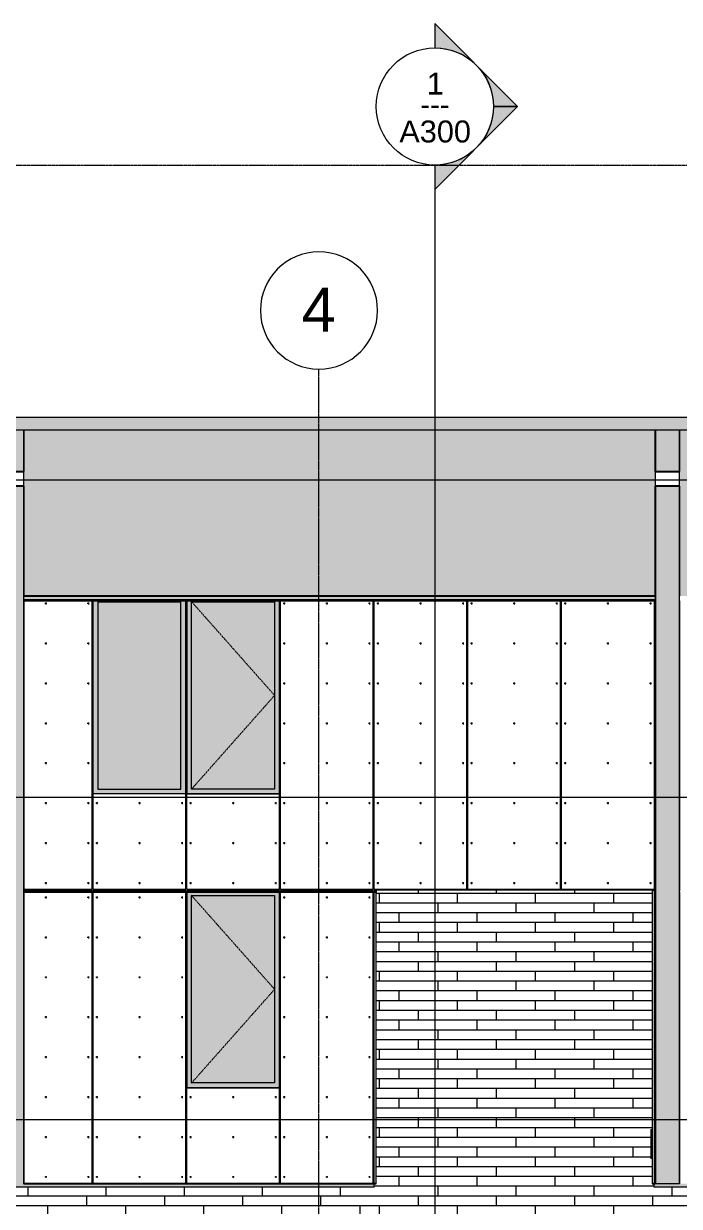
# Model space of a CAD drawing. Header units: inches. Extents: x 1750 to 8392, y -264 to 660.
# Drawn here: x 2379.2 to 2648, y 100.5 to 584.9 of the extents above; entities that cross this region are included whole.
import ezdxf

# ---------------------------------------------------------------- set-up
doc = ezdxf.new("R2010")
doc.units = ezdxf.units.IN
doc.header["$MEASUREMENT"] = 0
for name, pattern in [('Aligning Line 1_8_', [0.25, 0.125, -0.125]), ('Dash', [0.25, 0.125, -0.125]), ('Grid Line 1_2_', [0.875, 0.5, -0.125, 0.125, -0.125])]:
    doc.linetypes.add(name, pattern=pattern)
for name, color, linetype, lineweight in [('0-1', 7, 'Continuous', 5), ('A-CLNG-1', 13, 'Continuous', 5), ('A-CLNG-2', 13, 'Continuous', 9), ('A-FLOR-1', 9, 'Continuous', 5), ('A-FLOR-2', 7, 'Continuous', 9), ('A-FLOR-LEVL-1', 51, 'Grid Line 1_2_', 9), ('A-GENM', 5, 'Continuous', 9), ('A-GLAZ-1', 151, 'Continuous', 9), ('A-GLAZ-HDLN', 1, 'Dash', 13), ('A-WALL-1', 113, 'Continuous', 5), ('A-WALL-2', 113, 'Continuous', 9), ('A-WALL-PATT-1', 111, 'Continuous', 9), ('G-ANNO-SYMB', 111, 'Aligning Line 1_8_', 9), ('G-ANNO-SYMB-1', 147, 'Aligning Line 1_8_', 9), ('G-ANNO-SYMB-2', 111, 'Continuous', 9), ('S-GRID-1', 1, 'Grid Line 1_2_', 9), ('S-GRID-IDEN', 1, 'Continuous', 9)]:
    doc.layers.add(name, color=color, linetype=linetype, lineweight=lineweight)
doc.styles.add('Arial', font='arial.ttf', dxfattribs={"height": 9})
doc.styles.add('Arial_1', font='arial.ttf', dxfattribs={"height": 18})
doc.styles.add('Century Gothic', font='ufonts.com_century-gothic.ttf', dxfattribs={"height": 9})

# ---------------------------------------------------------------- blocks, each defined once
blk = doc.blocks.new('CTR - 1st Phase - Common Walls_rvt-1-BUILDING ELEVATION - EAST')
at = {"layer": 'A-FLOR-LEVL-1'}
for p, q in [((1830.2, 398), (4168.71, 398)), ((1830.2, 268), (4168.71, 268)), ((1830.2, 136), (4168.71, 136))]:
    blk.add_line(p, q, dxfattribs=at)
at = {"layer": 'G-ANNO-SYMB-1'}
for q in [(4072.04, 526.95), (4071.96, 526.95)]:
    blk.add_line((1926.86, 526.95), q, dxfattribs=at)
blk = doc.blocks.new('CTR - 1st Phase -Stairs _ Elevators_rvt-1-BUILDING ELEVATION - EAST')
at = {"layer": 'A-FLOR-1'}
blk.add_hatch(color=256, dxfattribs=at).paths.add_polyline_path([(2636.92, 120), (2636.92, 132), (2636.32, 132), (2636.32, 120)], flags=0)
at = {"layer": 'A-FLOR-2'}
for p, q in [((2636.32, 132), (2636.92, 132)), ((2636.32, 132), (2636.32, 120)), ((2636.92, 120), (2636.32, 120))]:
    blk.add_line(p, q, dxfattribs=at)
at = {"layer": 'A-FLOR-LEVL-1'}
for p, q in [((1830.2, 398), (4168.71, 398)), ((1830.2, 268), (4168.71, 268)), ((1830.2, 136), (4168.71, 136))]:
    blk.add_line(p, q, dxfattribs=at)
at = {"layer": 'G-ANNO-SYMB-1'}
blk.add_line((1926.86, 526.95), (4071.96, 526.95), dxfattribs=at)
blk = doc.blocks.new('Basic Wall _ EXT - FIBER CEMENT - LARGE - ___-2505162-BUILDING ELEVATION - EAST')
at = {"layer": 'A-WALL-2'}
blk.add_hatch(color=256, dxfattribs=at).paths.add_polyline_path([(2523.72, 229.15), (2523.72, 229.73), (2379.31, 229.72), (2379.31, 229.15), (2523.7, 229.15)], flags=0)
for p, q in [((2379.31, 229.15), (2379.31, 229.73)), ((2379.31, 229.73), (2523.72, 229.73)), ((2379.31, 229.15), (2523.72, 229.15)), ((2523.72, 229.73), (2523.72, 229.15))]:
    blk.add_line(p, q, dxfattribs=at)
blk = doc.blocks.new('Basic Wall _ EXT - FIBER CEMENT - LARGE - ___-2162455-BUILDING ELEVATION - EAST')
at = {"layer": 'A-WALL-2'}
for points in [[(2636.85, 349.02), (2638.11, 349.02), (2638.11, 350.35), (2379.31, 350.35), (2379.31, 349.02), (2635.58, 349.02)], [(2636.53, 348.68), (2638.11, 348.68), (2638.1, 349.02), (2379.31, 349.02), (2379.31, 348.68), (2634.94, 348.68)], [(2379.31, 348.55), (2638.11, 348.59), (2638.09, 348.68), (2379.31, 348.64), (2379.31, 348.56)]]:
    blk.add_hatch(color=256, dxfattribs=at).paths.add_polyline_path(points, flags=0)
for p, q in [((2379.31, 349.02), (2379.31, 350.35)), ((2379.31, 350.35), (2638.11, 350.35)), ((2379.31, 348.68), (2379.31, 349.02)), ((2379.31, 349.02), (2638.11, 349.02)), ((2638.11, 350.35), (2638.11, 349.02)), ((2638.11, 349.02), (2638.11, 348.68)), ((2379.31, 348.55), (2379.31, 348.68)), ((2379.31, 348.53), (2379.31, 348.55)), ((2379.31, 348.51), (2379.31, 348.53)), ((2379.31, 348.51), (2638.11, 348.51)), ((2638.11, 348.68), (2638.11, 348.55)), ((2638.11, 348.55), (2638.11, 348.53)), ((2638.11, 348.53), (2638.11, 348.51))]:
    blk.add_line(p, q, dxfattribs=at)
blk = doc.blocks.new('Basic Wall _ EXT - FIBER CEMENT - SMALL - ___-2145929-BUILDING ELEVATION - EAST')
at = {"layer": 'A-WALL-2'}
blk.add_hatch(color=256, dxfattribs=at).paths.add_polyline_path([(2061.36, 418.54), (3867.29, 418.54), (3867.29, 423.66), (2061.36, 423.66)], flags=0)
for p, q in [((2061.36, 423.66), (3867.29, 423.66)), ((2061.36, 418.54), (3867.29, 418.54))]:
    blk.add_line(p, q, dxfattribs=at)
blk = doc.blocks.new('_THE_ WINDOW _ DOOR - Window - 3rd Floor - Fixed-2480462-BUILDING ELEVATION - EAST')
at = {"layer": 'A-GLAZ-1'}
h = blk.add_hatch(color=256, dxfattribs=at)
h.paths.add_polyline_path([(2443.74, 269.37), (2445.74, 269.37), (2445.74, 348.51), (2407.71, 348.51), (2407.71, 269.37), (2429.64, 269.37)], flags=0)
h.paths.add_polyline_path([(2429.64, 271.37), (2409.71, 271.37), (2409.71, 348.12), (2443.74, 348.12), (2443.74, 271.37)], flags=0)
blk.add_hatch(color=256, dxfattribs=at).paths.add_polyline_path([(2429.64, 271.37), (2443.74, 271.37), (2443.74, 348.12), (2409.71, 348.12), (2409.71, 271.37)], flags=0)
for p, q in [((2407.71, 269.37), (2407.71, 348.52)), ((2409.71, 348.12), (2409.71, 271.37)), ((2409.71, 348.12), (2443.74, 348.12)), ((2443.74, 271.37), (2443.74, 348.12)), ((2445.74, 348.52), (2445.74, 269.37)), ((2409.71, 271.37), (2443.74, 271.37)), ((2445.74, 269.37), (2407.71, 269.37))]:
    blk.add_line(p, q, dxfattribs=at)
blk = doc.blocks.new('_THE_ WINDOW _ DOOR - Window - 3rd Floor-V6-BUILDING ELEVATION - EAST')
at = {"layer": 'A-GLAZ-1'}
h = blk.add_hatch(color=256, dxfattribs=at)
h.paths.add_polyline_path([(2463.16, 269.37), (2484.14, 269.37), (2484.14, 348.51), (2446.11, 348.51), (2446.11, 269.37), (2448.11, 269.37)], flags=0)
h.paths.add_polyline_path([(2463.16, 271.37), (2448.11, 271.37), (2448.11, 348.12), (2482.14, 348.12), (2482.14, 271.37)], flags=0)
blk.add_hatch(color=256, dxfattribs=at).paths.add_polyline_path([(2463.16, 271.37), (2482.14, 271.37), (2482.14, 348.12), (2448.11, 348.12), (2448.11, 271.37)], flags=0)
for p, q in [((2446.11, 348.52), (2446.11, 269.37)), ((2448.11, 271.37), (2448.11, 348.12)), ((2448.11, 348.12), (2482.14, 348.12)), ((2482.14, 348.12), (2482.14, 271.37)), ((2484.14, 269.37), (2484.14, 348.53)), ((2482.14, 271.37), (2448.11, 271.37)), ((2446.11, 269.37), (2484.14, 269.37))]:
    blk.add_line(p, q, dxfattribs=at)
at = {"layer": 'A-GLAZ-HDLN'}
for p, q in [((2482.14, 309.75), (2448.11, 348.12)), ((2448.11, 271.37), (2482.14, 309.75))]:
    blk.add_line(p, q, dxfattribs=at)
blk = doc.blocks.new('_THE_ WINDOW _ DOOR - Window - 2nd Floor-2480464-BUILDING ELEVATION - EAST')
at = {"layer": 'A-GLAZ-1'}
h = blk.add_hatch(color=256, dxfattribs=at)
h.paths.add_polyline_path([(2868.51, 149), (2906.54, 149), (2906.54, 229.15), (2868.51, 229.15), (2868.51, 154.51)], flags=0)
h.paths.add_polyline_path([(2890.51, 151), (2870.51, 151), (2870.51, 227.75), (2904.54, 227.75), (2904.54, 151), (2898.89, 151)], flags=0)
blk.add_hatch(color=256, dxfattribs=at).paths.add_polyline_path([(2904.54, 151), (2904.54, 227.75), (2870.51, 227.75), (2870.51, 151), (2898.89, 151)], flags=0)
for p, q in [((2868.51, 229.15), (2868.51, 149)), ((2870.51, 151), (2870.51, 227.75)), ((2870.51, 227.75), (2904.54, 227.75)), ((2904.54, 227.75), (2904.54, 151)), ((2906.54, 149), (2906.54, 229.15)), ((2904.54, 151), (2870.51, 151)), ((2868.51, 149), (2906.54, 149))]:
    blk.add_line(p, q, dxfattribs=at)
at = {"layer": 'A-GLAZ-HDLN'}
for p, q in [((2904.54, 189.37), (2870.51, 227.75)), ((2870.51, 151), (2904.54, 189.37))]:
    blk.add_line(p, q, dxfattribs=at)
blk = doc.blocks.new('Family1 - SCUPPER-2150811-BUILDING ELEVATION - EAST')
at = {"layer": 'A-GENM'}
for points in [[(2638.11, 401.5), (2638.24, 401.5), (2638.24, 418.54), (2638.11, 418.54), (2638.11, 403)], [(2638.24, 401.5), (2647.99, 401.5), (2647.99, 418.54), (2638.24, 418.54), (2638.24, 401.5)], [(2648.11, 401.5), (2648.11, 418.54), (2647.99, 418.54), (2647.99, 401.5)], [(2638.11, 109.75), (2638.24, 109.75), (2638.24, 395.5), (2638.11, 395.5), (2638.11, 109.87)], [(2638.24, 109.87), (2647.99, 109.87), (2647.99, 395.5), (2638.24, 395.5), (2638.24, 109.88)], [(2648.11, 109.75), (2648.11, 395.5), (2647.99, 395.5), (2647.99, 109.75)]]:
    blk.add_hatch(color=256, dxfattribs=at).paths.add_polyline_path(points, flags=0)
h = blk.add_hatch(color=256, dxfattribs=at)
h.paths.add_polyline_path([(2638.11, 395.5), (2648.11, 395.5), (2648.11, 401.5), (2638.11, 401.5), (2638.11, 395.62)], flags=0)
h.paths.add_polyline_path([(2647.99, 395.62), (2638.24, 395.62), (2638.24, 401.37), (2647.99, 401.37)], flags=0)
for p, q in [((2638.11, 418.54), (2638.11, 401.5)), ((2638.24, 418.54), (2638.24, 401.5)), ((2647.99, 418.54), (2647.99, 401.5)), ((2648.11, 418.54), (2648.11, 401.5)), ((2638.11, 401.5), (2638.11, 395.5)), ((2648.11, 401.5), (2638.11, 401.5)), ((2638.24, 401.37), (2647.99, 401.37)), ((2638.24, 395.62), (2638.24, 401.37)), ((2647.99, 401.37), (2647.99, 395.62)), ((2648.11, 395.5), (2648.11, 401.5)), ((2638.11, 395.5), (2638.11, 350.35)), ((2638.11, 395.5), (2648.11, 395.5)), ((2647.99, 395.62), (2638.24, 395.62)), ((2638.24, 395.5), (2638.24, 109.75)), ((2647.99, 395.5), (2647.99, 109.75)), ((2648.11, 395.5), (2648.11, 350.35)), ((2638.11, 348.52), (2638.11, 109.75)), ((2648.11, 348.52), (2648.11, 229.73)), ((2648.11, 229.15), (2648.11, 109.75)), ((2638.24, 109.75), (2638.11, 109.75)), ((2648.11, 109.75), (2647.99, 109.75))]:
    blk.add_line(p, q, dxfattribs=at)
blk = doc.blocks.new('Family1 - SCUPPER-V19-BUILDING ELEVATION - EAST')
at = {"layer": 'A-GENM'}
for points in [[(2369.44, 401.5), (2369.44, 418.54), (2369.31, 418.54), (2369.31, 401.5)], [(2369.44, 401.5), (2379.19, 401.5), (2379.19, 418.54), (2369.44, 418.54), (2369.44, 401.5)], [(2379.31, 401.5), (2379.31, 418.54), (2379.19, 418.54), (2379.19, 401.5)], [(2369.44, 109.75), (2369.44, 395.5), (2369.31, 395.5), (2369.31, 109.75)], [(2369.44, 109.87), (2379.19, 109.87), (2379.19, 395.5), (2369.44, 395.5), (2369.44, 112)], [(2379.31, 109.75), (2379.31, 395.5), (2379.19, 395.5), (2379.19, 109.75)]]:
    blk.add_hatch(color=256, dxfattribs=at).paths.add_polyline_path(points, flags=0)
h = blk.add_hatch(color=256, dxfattribs=at)
h.paths.add_polyline_path([(2369.31, 395.5), (2379.31, 395.5), (2379.31, 401.5), (2369.31, 401.5), (2369.31, 395.62)], flags=0)
h.paths.add_polyline_path([(2379.19, 395.62), (2369.44, 395.62), (2369.44, 401.37), (2379.19, 401.37)], flags=0)
for p, q in [((2369.31, 418.54), (2369.31, 401.5)), ((2369.44, 418.54), (2369.44, 401.5)), ((2379.19, 418.54), (2379.19, 401.5)), ((2379.31, 418.54), (2379.31, 401.5)), ((2369.31, 401.5), (2369.31, 395.5)), ((2379.31, 401.5), (2369.31, 401.5)), ((2369.44, 401.37), (2379.19, 401.37)), ((2369.44, 395.62), (2369.44, 401.37)), ((2379.19, 401.37), (2379.19, 395.62)), ((2379.31, 395.5), (2379.31, 401.5)), ((2369.31, 395.5), (2369.31, 350.35)), ((2369.31, 395.5), (2379.31, 395.5)), ((2379.19, 395.62), (2369.44, 395.62)), ((2369.44, 395.5), (2369.44, 109.75)), ((2379.19, 395.5), (2379.19, 109.75)), ((2379.31, 395.5), (2379.31, 350.35)), ((2369.31, 348.52), (2369.31, 229.73)), ((2379.31, 348.52), (2379.31, 229.73)), ((2369.31, 229.15), (2369.31, 109.75)), ((2379.31, 229.15), (2379.31, 109.75)), ((2369.44, 109.75), (2369.31, 109.75)), ((2379.31, 109.75), (2379.19, 109.75))]:
    blk.add_line(p, q, dxfattribs=at)
blk = doc.blocks.new('Section - Section Head - Filled-22785-BUILDING ELEVATION - EAST')
at = {"layer": 'G-ANNO-SYMB-2'}
h = blk.add_hatch(color=256, dxfattribs=at)
edge = h.paths.add_edge_path(flags=0)
edge.add_line((2563.93, -108.54), (2547.82, -92.44))
edge.add_line((2547.82, -92.44), (2547.82, -102.35))
edge.add_arc((2547.82, -126.38), 24.03, 47.9216, 90, ccw=False)
h = blk.add_hatch(color=256, dxfattribs=at)
edge = h.paths.add_edge_path(flags=0)
edge.add_arc((2547.82, -126.38), 24, 0, 45, ccw=False)
edge.add_line((2571.82, -126.38), (2581.76, -126.38))
edge.add_line((2581.76, -126.38), (2564.79, -109.41))
h = blk.add_hatch(color=256, dxfattribs=at)
edge = h.paths.add_edge_path(flags=0)
edge.add_line((2564.79, -143.35), (2581.76, -126.38))
edge.add_line((2581.76, -126.38), (2571.82, -126.38))
edge.add_arc((2547.82, -126.38), 24, 315, 360, ccw=False)
h = blk.add_hatch(color=256, dxfattribs=at)
edge = h.paths.add_edge_path(flags=0)
edge.add_arc((2547.82, -126.38), 24.03, 270, 312.0784, ccw=False)
edge.add_line((2547.82, -150.41), (2547.82, -160.32))
edge.add_line((2547.82, -160.32), (2563.93, -144.22))
for p, q in [((2547.82, -102.35), (2547.82, -92.44)), ((2547.82, -92.44), (2563.93, -108.54)), ((2564.79, -109.41), (2581.76, -126.38)), ((2581.76, -126.38), (2564.79, -143.35)), ((2571.82, -126.38), (2581.76, -126.38)), ((2581.76, -126.38), (2571.82, -126.38)), ((2563.93, -144.22), (2547.82, -160.32)), ((2547.82, -160.32), (2547.82, -150.41))]:
    blk.add_line(p, q, dxfattribs=at)
for centre, radius, start, end in [((2547.82, -126.41), 24, 90, 270), ((2547.82, -126.38), 24.03, 47.9216, 90), ((2547.82, -126.41), 24, 270, 90), ((2547.82, -126.38), 24, 360, 45), ((2547.82, -126.38), 24, 315, 360), ((2547.82, -126.38), 24.03, 270, 312.0784)]:
    blk.add_arc(centre, radius, start, end, dxfattribs=at)
blk = doc.blocks.new('Grid - Grid Head - Circle-50561-BUILDING ELEVATION - EAST')
at = {"layer": 'S-GRID-IDEN'}
for start, end in [(0, 180), (180, 360)]:
    blk.add_arc((3481.32, 494.5), 24, start, end, dxfattribs=at)

msp = doc.modelspace()

# ---------------------------------------------------------------- hatches: boundary and pattern name
at = {"layer": 'A-CLNG-1'}
for points in [[(2520.3237, 108.375), (2522.9737, 108.375), (2522.9737, 109.75), (2379.1862, 109.75), (2379.1862, 109.875), (2369.4362, 109.875), (2369.4362, 109.75), (2068.1737, 109.75), (2068.1737, 108.375), (2515.4876, 108.375)], [(2638.1248, 108.375), (3860.4737, 108.375), (3860.4737, 109.75), (3559.2112, 109.75), (3559.2112, 109.875), (3549.4612, 109.875), (3549.4612, 109.75), (3300.7862, 109.75), (3300.7862, 109.875), (3291.0362, 109.875), (3291.0362, 109.75), (2944.8112, 109.75), (2944.8112, 109.875), (2935.0612, 109.875), (2935.0612, 109.75), (2647.9862, 109.75), (2647.9862, 109.875), (2638.2362, 109.875), (2638.2362, 109.75), (2637.6737, 109.75), (2637.6737, 108.375), (2638.1112, 108.375)]]:
    msp.add_hatch(color=256, dxfattribs=at).paths.add_polyline_path(points, flags=0)
at = {"layer": 'A-WALL-1'}
msp.add_hatch(color=256, dxfattribs=at).paths.add_polyline_path([(2523.7237, 230), (2636.9237, 230), (2636.9237, 230.125), (2523.7237, 230.125)], flags=0)
at = {"layer": 'A-WALL-PATT-1'}
h = msp.add_hatch(dxfattribs=at)
h.set_pattern_fill('FP_4', color=256, style=0, pattern_type=2)
h.set_pattern_definition([(0, (3868.28, 121.404), (-38.4, 76.8), [0.392, -38.007]), (0, (3868.28, 121.796), (-38.4, 76.8), [0.392, -38.007]), (0, (3868.28, 131.004), (-38.4, 76.8), [0.392, -38.007]), (0, (3868.28, 131.396), (-38.4, 76.8), [0.392, -38.007]), (0, (3868.28, 140.604), (-38.4, 76.8), [0.392, -38.007]), (0, (3868.28, 140.996), (-38.4, 76.8), [0.392, -38.007]), (0, (3868.28, 150.204), (-38.4, 76.8), [0.392, -38.007]), (0, (3868.28, 150.596), (-38.4, 76.8), [0.392, -38.007]), (0, (3868.28, 159.804), (-38.4, 76.8), [0.392, -38.007]), (0, (3868.28, 160.196), (-38.4, 76.8), [0.392, -38.007]), (0, (3868.28, 169.404), (-38.4, 76.8), [0.392, -38.007]), (0, (3868.28, 169.796), (-38.4, 76.8), [0.392, -38.007]), (0, (3868.28, 179.004), (-38.4, 76.8), [0.392, -38.007]), (0, (3868.28, 179.396), (-38.4, 76.8), [0.392, -38.007]), (0, (3868.28, 188.604), (-38.4, 76.8), [0.392, -38.007]), (0, (3868.28, 188.996), (-38.4, 76.8), [0.392, -38.007]), (0, (3903.18, 121.404), (-38.4, 76.8), [0.392, -38.007]), (0, (3903.18, 121.796), (-38.4, 76.8), [0.392, -38.007]), (0, (3903.18, 131.004), (-38.4, 76.8), [0.392, -38.007]), (0, (3903.18, 131.396), (-38.4, 76.8), [0.392, -38.007]), (0, (3903.18, 140.604), (-38.4, 76.8), [0.392, -38.007]), (0, (3903.18, 140.996), (-38.4, 76.8), [0.392, -38.007]), (0, (3903.18, 150.204), (-38.4, 76.8), [0.392, -38.007]), (0, (3903.18, 150.596), (-38.4, 76.8), [0.392, -38.007]), (0, (3903.18, 159.804), (-38.4, 76.8), [0.392, -38.007]), (0, (3903.18, 160.196), (-38.4, 76.8), [0.392, -38.007]), (0, (3903.18, 169.404), (-38.4, 76.8), [0.392, -38.007]), (0, (3903.18, 169.796), (-38.4, 76.8), [0.392, -38.007]), (0, (3903.18, 179.004), (-38.4, 76.8), [0.392, -38.007]), (0, (3903.18, 179.396), (-38.4, 76.8), [0.392, -38.007]), (0, (3903.18, 188.604), (-38.4, 76.8), [0.392, -38.007]), (0, (3903.18, 188.996), (-38.4, 76.8), [0.392, -38.007]), (90, (3866.536, 116.8), (-38.4, 2e-15), [76.8, 0, 0, 0]), (90, (3866.91, 116.8), (-38.4, 2e-15), [76.8, 0, 0, 0]), (90, (3868.277, 121.404), (-38.4, 2e-15), [0.392, -76.407]), (90, (3868.277, 131.004), (-38.4, 2e-15), [0.392, -76.407]), (90, (3868.277, 140.604), (-38.4, 2e-15), [0.392, -76.407]), (90, (3868.277, 150.204), (-38.4, 2e-15), [0.392, -76.407]), (90, (3868.277, 159.804), (-38.4, 2e-15), [0.392, -76.407]), (90, (3868.277, 169.404), (-38.4, 2e-15), [0.392, -76.407]), (90, (3868.277, 179.004), (-38.4, 2e-15), [0.392, -76.407]), (90, (3868.277, 188.604), (-38.4, 2e-15), [0.392, -76.407]), (90, (3868.67, 121.404), (-38.4, 2e-15), [0.392, -76.407]), (90, (3868.67, 131.004), (-38.4, 2e-15), [0.392, -76.407]), (90, (3868.67, 140.604), (-38.4, 2e-15), [0.392, -76.407]), (90, (3868.67, 150.204), (-38.4, 2e-15), [0.392, -76.407]), (90, (3868.67, 159.804), (-38.4, 2e-15), [0.392, -76.407]), (90, (3868.67, 169.404), (-38.4, 2e-15), [0.392, -76.407]), (90, (3868.67, 179.004), (-38.4, 2e-15), [0.392, -76.407]), (90, (3868.67, 188.604), (-38.4, 2e-15), [0.392, -76.407]), (90, (3903.177, 121.404), (-38.4, 2e-15), [0.392, -76.407]), (90, (3903.177, 131.004), (-38.4, 2e-15), [0.392, -76.407]), (90, (3903.177, 140.604), (-38.4, 2e-15), [0.392, -76.407]), (90, (3903.177, 150.204), (-38.4, 2e-15), [0.392, -76.407]), (90, (3903.177, 159.804), (-38.4, 2e-15), [0.392, -76.407]), (90, (3903.177, 169.404), (-38.4, 2e-15), [0.392, -76.407]), (90, (3903.177, 179.004), (-38.4, 2e-15), [0.392, -76.407]), (90, (3903.177, 188.604), (-38.4, 2e-15), [0.392, -76.407]), (90, (3903.57, 121.404), (-38.4, 2e-15), [0.392, -76.407]), (90, (3903.57, 131.004), (-38.4, 2e-15), [0.392, -76.407]), (90, (3903.57, 140.604), (-38.4, 2e-15), [0.392, -76.407]), (90, (3903.57, 150.204), (-38.4, 2e-15), [0.392, -76.407]), (90, (3903.57, 159.804), (-38.4, 2e-15), [0.392, -76.407]), (90, (3903.57, 169.404), (-38.4, 2e-15), [0.392, -76.407]), (90, (3903.57, 179.004), (-38.4, 2e-15), [0.392, -76.407]), (90, (3903.57, 188.604), (-38.4, 2e-15), [0.392, -76.407]), (180, (3904.936, 116.8), (-38.4, 76.8), [38.025, -0.375]), (180, (3904.936, 126.4), (-38.4, 76.8), [38.025, -0.375]), (180, (3904.936, 136), (-38.4, 76.8), [38.025, -0.375]), (180, (3904.936, 145.6), (-38.4, 76.8), [38.025, -0.375]), (180, (3904.936, 155.2), (-38.4, 76.8), [38.025, -0.375]), (180, (3904.936, 164.8), (-38.4, 76.8), [38.025, -0.375]), (180, (3904.936, 174.4), (-38.4, 76.8), [38.025, -0.375]), (180, (3904.936, 184), (-38.4, 76.8), [38.025, -0.375])])
h.paths.add_polyline_path([(2067.9237, 350.5), (2369.3112, 350.5), (2369.3112, 418.5388), (2067.9237, 418.5388), (2067.9237, 366.5291)], flags=0)
h.paths.add_polyline_path([(3502.2248, 350.5), (3549.3362, 350.5), (3549.3362, 418.5388), (3300.9112, 418.5388), (3300.9112, 350.5), (3468.7065, 350.5)], flags=0)
h.paths.add_polyline_path([(3559.3362, 350.5), (3860.7237, 350.5), (3860.7237, 418.5388), (3559.3362, 418.5388), (3559.3362, 355.0685)], flags=0)
h.paths.add_polyline_path([(2965.9308, 350.5), (3290.9112, 350.5), (3290.9112, 418.5388), (2944.9362, 418.5388), (2944.9362, 350.5), (2949.1716, 350.5)], flags=0)
h.paths.add_polyline_path([(2379.3593, 350.5), (2638.1112, 350.5), (2638.1112, 418.5388), (2379.3112, 418.5388), (2379.3112, 350.5)], flags=0)
h.paths.add_polyline_path([(2934.9362, 350.5), (2934.9362, 418.5388), (2648.1112, 418.5388), (2648.1112, 350.5), (2932.4125, 350.5)], flags=0)
h = msp.add_hatch(dxfattribs=at)
h.set_pattern_fill('FP_2', color=256, style=0, pattern_type=2)
h.set_pattern_definition([(0, (3868.28, 112.3), (-38.4, 120.375), [0.392, -38.007]), (0, (3868.28, 112.7), (-38.4, 120.375), [0.392, -38.007]), (0, (3868.28, 128.66), (-38.4, 120.375), [0.392, -38.007]), (0, (3868.28, 129.05), (-38.4, 120.375), [0.392, -38.007]), (0, (3868.28, 145.02), (-38.4, 120.375), [0.392, -38.007]), (0, (3868.28, 145.41), (-38.4, 120.375), [0.392, -38.007]), (0, (3868.28, 161.38), (-38.4, 120.375), [0.392, -38.007]), (0, (3868.28, 161.77), (-38.4, 120.375), [0.392, -38.007]), (0, (3868.28, 177.73), (-38.4, 120.375), [0.392, -38.007]), (0, (3868.28, 178.12), (-38.4, 120.375), [0.392, -38.007]), (0, (3868.28, 194.09), (-38.4, 120.375), [0.392, -38.007]), (0, (3868.28, 194.48), (-38.4, 120.375), [0.392, -38.007]), (0, (3868.28, 210.45), (-38.4, 120.375), [0.392, -38.007]), (0, (3868.28, 210.84), (-38.4, 120.375), [0.392, -38.007]), (0, (3868.28, 226.8), (-38.4, 120.375), [0.392, -38.007]), (0, (3868.28, 227.2), (-38.4, 120.375), [0.392, -38.007]), (0, (3885.73, 112.3), (-38.4, 120.375), [0.392, -38.007]), (0, (3885.73, 112.7), (-38.4, 120.375), [0.392, -38.007]), (0, (3885.73, 128.66), (-38.4, 120.375), [0.392, -38.007]), (0, (3885.73, 129.05), (-38.4, 120.375), [0.392, -38.007]), (0, (3885.73, 145.02), (-38.4, 120.375), [0.392, -38.007]), (0, (3885.73, 145.41), (-38.4, 120.375), [0.392, -38.007]), (0, (3885.73, 161.38), (-38.4, 120.375), [0.392, -38.007]), (0, (3885.73, 161.77), (-38.4, 120.375), [0.392, -38.007]), (0, (3885.73, 177.73), (-38.4, 120.375), [0.392, -38.007]), (0, (3885.73, 178.12), (-38.4, 120.375), [0.392, -38.007]), (0, (3885.73, 194.09), (-38.4, 120.375), [0.392, -38.007]), (0, (3885.73, 194.48), (-38.4, 120.375), [0.392, -38.007]), (0, (3885.73, 210.45), (-38.4, 120.375), [0.392, -38.007]), (0, (3885.73, 210.84), (-38.4, 120.375), [0.392, -38.007]), (0, (3885.73, 226.8), (-38.4, 120.375), [0.392, -38.007]), (0, (3885.73, 227.2), (-38.4, 120.375), [0.392, -38.007]), (0, (3903.18, 112.3), (-38.4, 120.375), [0.392, -38.007]), (0, (3903.18, 112.7), (-38.4, 120.375), [0.392, -38.007]), (0, (3903.18, 128.66), (-38.4, 120.375), [0.392, -38.007]), (0, (3903.18, 129.05), (-38.4, 120.375), [0.392, -38.007]), (0, (3903.18, 145.02), (-38.4, 120.375), [0.392, -38.007]), (0, (3903.18, 145.41), (-38.4, 120.375), [0.392, -38.007]), (0, (3903.18, 161.38), (-38.4, 120.375), [0.392, -38.007]), (0, (3903.18, 161.77), (-38.4, 120.375), [0.392, -38.007]), (0, (3903.18, 177.73), (-38.4, 120.375), [0.392, -38.007]), (0, (3903.18, 178.12), (-38.4, 120.375), [0.392, -38.007]), (0, (3903.18, 194.09), (-38.4, 120.375), [0.392, -38.007]), (0, (3903.18, 194.48), (-38.4, 120.375), [0.392, -38.007]), (0, (3903.18, 210.45), (-38.4, 120.375), [0.392, -38.007]), (0, (3903.18, 210.84), (-38.4, 120.375), [0.392, -38.007]), (0, (3903.18, 226.8), (-38.4, 120.375), [0.392, -38.007]), (0, (3903.18, 227.2), (-38.4, 120.375), [0.392, -38.007]), (90, (3866.536, 109.75), (-38.4, 2e-15), [120, -0.375]), (90, (3866.91, 109.75), (-38.4, 2e-15), [120, -0.375]), (90, (3868.277, 112.304), (-38.4, 2e-15), [0.392, -119.982]), (90, (3868.277, 128.66), (-38.4, 2e-15), [0.392, -119.982]), (90, (3868.277, 145.018), (-38.4, 2e-15), [0.392, -119.982]), (90, (3868.277, 161.375), (-38.4, 2e-15), [0.392, -119.982]), (90, (3868.277, 177.732), (-38.4, 2e-15), [0.392, -119.982]), (90, (3868.277, 194.09), (-38.4, 2e-15), [0.392, -119.982]), (90, (3868.277, 210.447), (-38.4, 2e-15), [0.392, -119.982]), (90, (3868.277, 226.804), (-38.4, 2e-15), [0.392, -119.982]), (90, (3868.67, 112.304), (-38.4, 2e-15), [0.392, -119.982]), (90, (3868.67, 128.66), (-38.4, 2e-15), [0.392, -119.982]), (90, (3868.67, 145.018), (-38.4, 2e-15), [0.392, -119.982]), (90, (3868.67, 161.375), (-38.4, 2e-15), [0.392, -119.982]), (90, (3868.67, 177.732), (-38.4, 2e-15), [0.392, -119.982]), (90, (3868.67, 194.09), (-38.4, 2e-15), [0.392, -119.982]), (90, (3868.67, 210.447), (-38.4, 2e-15), [0.392, -119.982]), (90, (3868.67, 226.804), (-38.4, 2e-15), [0.392, -119.982]), (90, (3885.727, 112.304), (-38.4, 2e-15), [0.392, -119.982]), (90, (3885.727, 128.66), (-38.4, 2e-15), [0.392, -119.982]), (90, (3885.727, 145.018), (-38.4, 2e-15), [0.392, -119.982]), (90, (3885.727, 161.375), (-38.4, 2e-15), [0.392, -119.982]), (90, (3885.727, 177.732), (-38.4, 2e-15), [0.392, -119.982]), (90, (3885.727, 194.09), (-38.4, 2e-15), [0.392, -119.982]), (90, (3885.727, 210.447), (-38.4, 2e-15), [0.392, -119.982]), (90, (3885.727, 226.804), (-38.4, 2e-15), [0.392, -119.982]), (90, (3886.12, 112.304), (-38.4, 2e-15), [0.392, -119.982]), (90, (3886.12, 128.66), (-38.4, 2e-15), [0.392, -119.982]), (90, (3886.12, 145.018), (-38.4, 2e-15), [0.392, -119.982]), (90, (3886.12, 161.375), (-38.4, 2e-15), [0.392, -119.982]), (90, (3886.12, 177.732), (-38.4, 2e-15), [0.392, -119.982]), (90, (3886.12, 194.09), (-38.4, 2e-15), [0.392, -119.982]), (90, (3886.12, 210.447), (-38.4, 2e-15), [0.392, -119.982]), (90, (3886.12, 226.804), (-38.4, 2e-15), [0.392, -119.982]), (90, (3903.177, 112.304), (-38.4, 2e-15), [0.392, -119.982]), (90, (3903.177, 128.66), (-38.4, 2e-15), [0.392, -119.982]), (90, (3903.177, 145.018), (-38.4, 2e-15), [0.392, -119.982]), (90, (3903.177, 161.375), (-38.4, 2e-15), [0.392, -119.982]), (90, (3903.177, 177.732), (-38.4, 2e-15), [0.392, -119.982]), (90, (3903.177, 194.09), (-38.4, 2e-15), [0.392, -119.982]), (90, (3903.177, 210.447), (-38.4, 2e-15), [0.392, -119.982]), (90, (3903.177, 226.804), (-38.4, 2e-15), [0.392, -119.982]), (90, (3903.57, 112.304), (-38.4, 2e-15), [0.392, -119.982]), (90, (3903.57, 128.66), (-38.4, 2e-15), [0.392, -119.982]), (90, (3903.57, 145.018), (-38.4, 2e-15), [0.392, -119.982]), (90, (3903.57, 161.375), (-38.4, 2e-15), [0.392, -119.982]), (90, (3903.57, 177.732), (-38.4, 2e-15), [0.392, -119.982]), (90, (3903.57, 194.09), (-38.4, 2e-15), [0.392, -119.982]), (90, (3903.57, 210.447), (-38.4, 2e-15), [0.392, -119.982]), (90, (3903.57, 226.804), (-38.4, 2e-15), [0.392, -119.982]), (180, (3904.94, 109.38), (-38.4, 120.375), [38.025, -0.375]), (180, (3904.94, 109.75), (-38.4, 120.375), [38.025, -0.375])])
h.paths.add_polyline_path([(2463.1552, 109.75), (2523.7237, 109.75), (2523.6992, 229.1487), (2484.1362, 229.1487), (2484.1362, 149), (2446.1112, 149), (2446.1112, 229.1487), (2379.3112, 229.1487), (2379.3112, 109.75), (2396.1185, 109.75)], flags=0)
h.paths.add_polyline_path([(2638.1112, 109.75), (2638.0931, 348.5081), (2484.1362, 348.5081), (2484.1362, 269.375), (2446.1112, 269.375), (2446.1037, 348.5081), (2445.7362, 348.5081), (2445.7362, 269.375), (2407.7112, 269.375), (2407.7112, 348.5081), (2379.3112, 348.5081), (2379.3112, 229.7542), (2523.7237, 229.7542), (2523.7237, 230.125), (2636.9237, 230.125), (2636.9237, 109.75), (2637.6737, 109.75)], flags=0)
h.paths.add_polyline_path([(2379.3112, 350.3792), (2638.1112, 350.3792), (2638.1112, 350.5), (2379.3112, 350.5)], flags=0)
h = msp.add_hatch(dxfattribs=at)
h.set_pattern_fill('FP_28', color=256, style=0, pattern_type=2)
h.set_pattern_definition([(0, (2653.136, 0.8), (0, 4), []), (90, (2653.136, 0.8), (-8, 8), [4, -28]), (90, (2669.136, 4.8), (-8, 8), [4, -28])])
h.paths.add_polyline_path([(2630.7471, -4.25), (2632.3237, -4.25), (2632.3237, -0.75), (2632.8237, -0.75), (2632.7904, 10.5729), (2632.6742, 10.7422), (2632.5993, 10.9444), (2632.5737, 11.3785), (2632.5993, 35.3785), (2632.6742, 35.5807), (2632.7934, 35.7544), (2632.9487, 35.8877), (2633.1296, 35.9714), (2633.3237, 36), (2633.5179, 35.9714), (2633.6987, 35.8877), (2633.8541, 35.7544), (2633.9733, 35.5807), (2634.0482, 35.3785), (2634.0737, 35.1615), (2634.0482, 10.9444), (2633.9733, 10.7422), (2633.8237, 10.4588), (2633.8237, -0.75), (2656.3237, -0.75), (2656.3237, 88), (2696.3237, 88), (2696.3237, -0.75), (2712.3237, -0.75), (2712.3237, 108.375), (2637.6737, 108.375), (2637.6737, 109.75), (2636.9237, 109.75), (2636.9237, 120), (2636.3237, 120), (2636.3237, 132), (2636.9237, 132), (2636.9237, 230), (2523.7237, 230), (2523.7237, 109.75), (2522.9737, 109.75), (2522.9737, 108.375), (2520.3237, 108.375), (2520.3237, 0), (2618.7237, 0), (2622.0604, -4.25), (2625.575, -4.25)], flags=0)
h.paths.add_polyline_path([(2701.4837, 85.7022), (2701.1131, 85.7165), (2701.2856, 85.7022), (2701.4825, 85.7022)], flags=0)
h.paths.add_polyline_path([(2699.4011, 77.384), (2697.0154, 77.384), (2697.0154, 77.9781), (2697.2616, 77.9781), (2697.3179, 79.2383), (2697.3336, 79.4177), (2697.6129, 80.8452), (2697.9752, 81.9544), (2698.7942, 82.8954), (2699.5613, 83.4062), (2699.5613, 83.6562), (2699.7555, 83.6562), (2699.814, 83.7238), (2699.6289, 83.7238), (2699.6584, 85.2238), (2699.814, 85.2238), (2699.7214, 85.2913), (2699.5613, 85.2913), (2699.5613, 85.5413), (2699.6584, 85.5413), (2699.7555, 85.6382), (2700.4045, 85.7271), (2700.2859, 85.7151), (2700.2419, 85.744), (2700.2161, 85.7609), (2700.1202, 85.744), (2700.1115, 85.8142), (2700.0589, 85.815), (2700.1115, 85.9275), (2700.4189, 87.8305), (2699.8855, 88.0514), (2699.4195, 88.409), (2699.0619, 88.875), (2698.8371, 89.4177), (2698.7605, 90), (2698.8371, 90.5823), (2699.0619, 91.125), (2699.4195, 91.591), (2699.8855, 91.9486), (2700.4281, 92.1733), (2701.0105, 92.25), (2701.5928, 92.1733), (2702.1355, 91.9486), (2702.6911, 91.4741), (2702.959, 91.125), (2703.1838, 90.5823), (2703.2605, 90), (2703.1838, 89.4177), (2702.959, 88.875), (2702.6014, 88.409), (2702.1355, 88.0514), (2701.6026, 87.8267), (2701.9327, 85.8945), (2701.9521, 85.7994), (2701.8556, 85.7967), (2701.8556, 85.751), (2701.8727, 85.7063), (2701.5082, 85.707), (2701.7012, 85.702), (2702.2995, 85.6186), (2702.4034, 85.5413), (2702.4596, 85.5413), (2702.4596, 85.2913), (2702.2654, 85.2913), (2702.2069, 85.2238), (2702.392, 85.2238), (2702.3625, 83.7238), (2702.2069, 83.7238), (2702.3036, 83.6562), (2702.4596, 83.6562), (2702.4596, 83.4062), (2703.3356, 82.8113), (2704.055, 81.926), (2704.4439, 80.662), (2704.6873, 79.4177), (2704.7593, 77.9781), (2705.0055, 77.9781), (2705.0055, 77.384), (2699.623, 77.384)], flags=0)
h = msp.add_hatch(dxfattribs=at)
h.set_pattern_fill('FP_21', color=256, style=0, pattern_type=2)
h.set_pattern_definition([(0, (2101.136, 0.8), (0, 4), []), (90, (2101.136, 0.8), (-8, 8), [4, -28]), (90, (2117.136, 4.8), (-8, 8), [4, -28])])
h.paths.add_polyline_path([(2362.6001, 0), (2367.6237, 0), (2367.5904, 10.5729), (2367.4742, 10.7422), (2367.3993, 10.9444), (2367.3737, 11.3785), (2367.3993, 35.3785), (2367.4742, 35.5807), (2367.5934, 35.7544), (2367.7487, 35.8877), (2367.9296, 35.9714), (2368.1237, 36), (2368.3179, 35.9714), (2368.4987, 35.8877), (2368.6541, 35.7544), (2368.7733, 35.5807), (2368.8482, 35.3785), (2368.8737, 35.1615), (2368.8482, 10.9444), (2368.7733, 10.7422), (2368.6237, 10.4645), (2368.6237, 0), (2520.3237, 0), (2520.3237, 108.375), (2105.4487, 108.375), (2105.4487, 36), (2138.9112, 36), (2138.9112, 51.2215), (2137.35, 50.7957), (2138.9112, 51.9445), (2138.9112, 84.875), (2176.9362, 84.875), (2176.9362, 74.8854), (2212.391, 71.2614), (2190.5609, 65.3077), (2176.9362, 72.3793), (2176.9362, 72.3169), (2190.3067, 65.2384), (2176.9362, 61.5919), (2176.9362, 53.6146), (2177.9237, 49.5), (2177.9237, 36), (2273.3112, 36), (2273.3112, 84.875), (2311.3362, 84.875), (2311.3362, 36), (2311.7112, 36), (2311.7112, 84.875), (2349.7362, 84.875), (2349.7362, 0.5), (2313.6487, 0.4954), (2313.6487, 0), (2349.7362, 0)], flags=0)
h.paths.add_polyline_path([(2369.3112, 0.5), (2369.3112, 84.875), (2407.3362, 84.875), (2407.3362, 0.5), (2370.9797, 0.5)], flags=0)
h.paths.add_polyline_path([(2482.1362, 0.5), (2446.1112, 0.5), (2446.1112, 84.875), (2484.1362, 84.875), (2484.1362, 0.5)], flags=0)
h.paths.add_polyline_path([(2360.2095, 85.7022), (2359.8389, 85.7165), (2360.0114, 85.7022), (2360.2083, 85.7022)], flags=0)
h.paths.add_polyline_path([(2362.6001, 77.384), (2355.7412, 77.384), (2355.7412, 77.9781), (2355.9874, 77.9781), (2356.0437, 79.2383), (2356.0594, 79.4177), (2356.3386, 80.8452), (2356.7484, 82.0113), (2357.52, 82.8954), (2358.2871, 83.4062), (2358.2871, 83.6562), (2358.4813, 83.6562), (2358.5398, 83.7238), (2358.3547, 83.7238), (2358.3842, 85.2238), (2358.5398, 85.2238), (2358.4472, 85.2913), (2358.2871, 85.2913), (2358.2871, 85.5413), (2358.4103, 85.5733), (2358.4813, 85.6382), (2359.1303, 85.7271), (2359.0117, 85.7151), (2358.9677, 85.744), (2358.9419, 85.7609), (2358.846, 85.744), (2358.8372, 85.8142), (2358.7847, 85.815), (2358.8372, 85.9275), (2359.1447, 87.8305), (2358.6112, 88.0514), (2358.1452, 88.409), (2357.7877, 88.875), (2357.5629, 89.4177), (2357.4862, 90), (2357.5629, 90.5823), (2357.7877, 91.125), (2358.1452, 91.591), (2358.6112, 91.9486), (2359.1539, 92.1733), (2359.7362, 92.25), (2360.3186, 92.1733), (2360.8612, 91.9486), (2361.4169, 91.4741), (2361.6848, 91.125), (2361.9096, 90.5823), (2361.9862, 90), (2361.9096, 89.4177), (2361.6848, 88.875), (2361.3272, 88.409), (2360.8612, 88.0514), (2360.3284, 87.8267), (2360.6779, 85.8669), (2360.6779, 85.7994), (2360.5814, 85.7967), (2360.5814, 85.751), (2360.5985, 85.7063), (2360.234, 85.707), (2360.427, 85.702), (2361.0252, 85.6186), (2361.1374, 85.5413), (2361.1853, 85.5413), (2361.1853, 85.2913), (2360.9912, 85.2913), (2360.9327, 85.2238), (2361.1178, 85.2238), (2361.0883, 83.7238), (2360.9327, 83.7238), (2361.0252, 83.6562), (2361.1853, 83.6562), (2361.1853, 83.4062), (2362.0614, 82.8113), (2362.7808, 81.926), (2363.1697, 80.662), (2363.4131, 79.4177), (2363.4851, 77.9781), (2363.7313, 77.9781), (2363.7313, 77.384), (2362.6215, 77.384)], flags=0)

# ---------------------------------------------------------------- linework, layer by layer
at = {"layer": 'A-CLNG-2'}
for p, q in [((2522.9737, 108.375), (2068.1737, 108.375)), ((2522.9737, 108.375), (2522.9737, 109.75)), ((2637.6737, 108.375), (2637.6737, 109.75)), ((3860.4737, 108.375), (2637.6737, 108.375)), ((2638.2362, 109.875), (2647.9862, 109.875))]:
    msp.add_line(p, q, dxfattribs=at)
at = {"layer": 'A-FLOR-LEVL-1'}
for p, q in [((1830.9484, 398), (4167.9645, 398)), ((1830.9484, 268), (4167.9645, 268)), ((1830.9484, 136), (4167.9645, 136))]:
    msp.add_line(p, q, dxfattribs=at)
at = {"layer": 'A-WALL-2'}
for p, q in [((2379.3112, 418.5388), (2379.3112, 401.4999)), ((2638.1112, 401.4999), (2638.1112, 418.5388)), ((2379.3112, 395.4999), (2379.3112, 350.3792)), ((2638.1112, 350.3792), (2638.1112, 395.4999)), ((2638.1112, 350.5), (2379.3112, 350.5)), ((2379.3112, 348.5165), (2379.3112, 229.7542)), ((2407.7112, 269.375), (2407.7112, 348.518)), ((2445.7362, 348.5199), (2445.7362, 269.375)), ((2446.1112, 269.375), (2446.1112, 348.5199)), ((2484.1362, 348.5297), (2484.1362, 269.375)), ((2638.1112, 109.75), (2638.1112, 348.5165)), ((2445.7362, 269.375), (2407.7112, 269.375)), ((2484.1362, 269.375), (2446.1112, 269.375)), ((2379.3112, 229.1487), (2379.3112, 109.75)), ((2446.1112, 149), (2446.1112, 229.1487)), ((2484.1362, 229.1487), (2484.1362, 149)), ((2523.7237, 230.125), (2636.9237, 230.125)), ((2523.7237, 229.7542), (2523.7237, 230.125)), ((2636.9237, 230), (2523.7237, 230)), ((2523.7237, 109.75), (2523.7237, 229.1487)), ((2636.9237, 230.125), (2636.9237, 109.75)), ((2484.1362, 149), (2446.1112, 149)), ((2379.3112, 109.75), (2523.7237, 109.75)), ((2636.9237, 109.75), (2638.1112, 109.75))]:
    msp.add_line(p, q, dxfattribs=at)
at = {"layer": 'G-ANNO-SYMB'}
msp.add_line((1926.8612, 526.9531), (4072.0372, 526.9531), dxfattribs=at)
at = {"layer": 'G-ANNO-SYMB-2'}
msp.add_line((2547.8212, 526.9531), (2547.8212, -102.3784), dxfattribs=at)
at = {"layer": 'S-GRID-1'}
msp.add_line((2500.3237, -159.8356), (2500.3237, 443.4366), dxfattribs=at)

# ---------------------------------------------------------------- block references
at = {"layer": '0-1'}
for name in ['CTR - 1st Phase - Common Walls_rvt-1-BUILDING ELEVATION - EAST', 'CTR - 1st Phase -Stairs _ Elevators_rvt-1-BUILDING ELEVATION - EAST']:
    msp.add_blockref(name, (0, 0), dxfattribs=at)
at = {"layer": 'A-GENM'}
for name in ['Family1 - SCUPPER-V19-BUILDING ELEVATION - EAST', 'Family1 - SCUPPER-2150811-BUILDING ELEVATION - EAST']:
    msp.add_blockref(name, (0, 0), dxfattribs=at)
at = {"layer": 'A-GLAZ-1'}
for name, p in [('_THE_ WINDOW _ DOOR - Window - 3rd Floor - Fixed-2480462-BUILDING ELEVATION - EAST', (0, 0)), ('_THE_ WINDOW _ DOOR - Window - 3rd Floor-V6-BUILDING ELEVATION - EAST', (0, 0)), ('_THE_ WINDOW _ DOOR - Window - 2nd Floor-2480464-BUILDING ELEVATION - EAST', (-422.4, 0))]:
    msp.add_blockref(name, p, dxfattribs=at)
at = {"layer": 'A-WALL-2'}
for name in ['Basic Wall _ EXT - FIBER CEMENT - SMALL - ___-2145929-BUILDING ELEVATION - EAST', 'Basic Wall _ EXT - FIBER CEMENT - LARGE - ___-2162455-BUILDING ELEVATION - EAST', 'Basic Wall _ EXT - FIBER CEMENT - LARGE - ___-2505162-BUILDING ELEVATION - EAST']:
    msp.add_blockref(name, (0, 0), dxfattribs=at)
at = {"layer": 'G-ANNO-SYMB-2', "extrusion": (0, 0, -1), "rotation": 180}
msp.add_blockref('Section - Section Head - Filled-22785-BUILDING ELEVATION - EAST', (0, 424.5747), dxfattribs=at)
at = {"layer": 'S-GRID-IDEN'}
msp.add_blockref('Grid - Grid Head - Circle-50561-BUILDING ELEVATION - EAST', (-981, -27.0634), dxfattribs=at)

# ---------------------------------------------------------------- texts
at = {"layer": 'G-ANNO-SYMB-2', "char_height": 9, "attachment_point": 1}
for s, insert, width, style in [('1', (2544.5002, 564.8617), 8.484, 'Arial'), ('---', (2541.8489, 556.355), 15.453, 'Century Gothic'), ('A300', (2533.2561, 545.2255), 35.754, 'Arial')]:
    msp.add_mtext(s, dxfattribs=dict(at, insert=insert, width=width, style=style))
at = {"layer": 'S-GRID-IDEN', "insert": (2493.1947, 476.7246), "char_height": 18, "width": 16.968, "attachment_point": 1, "style": 'Arial_1'}
msp.add_mtext('4', dxfattribs=at)

doc.saveas('drawing.dxf')
